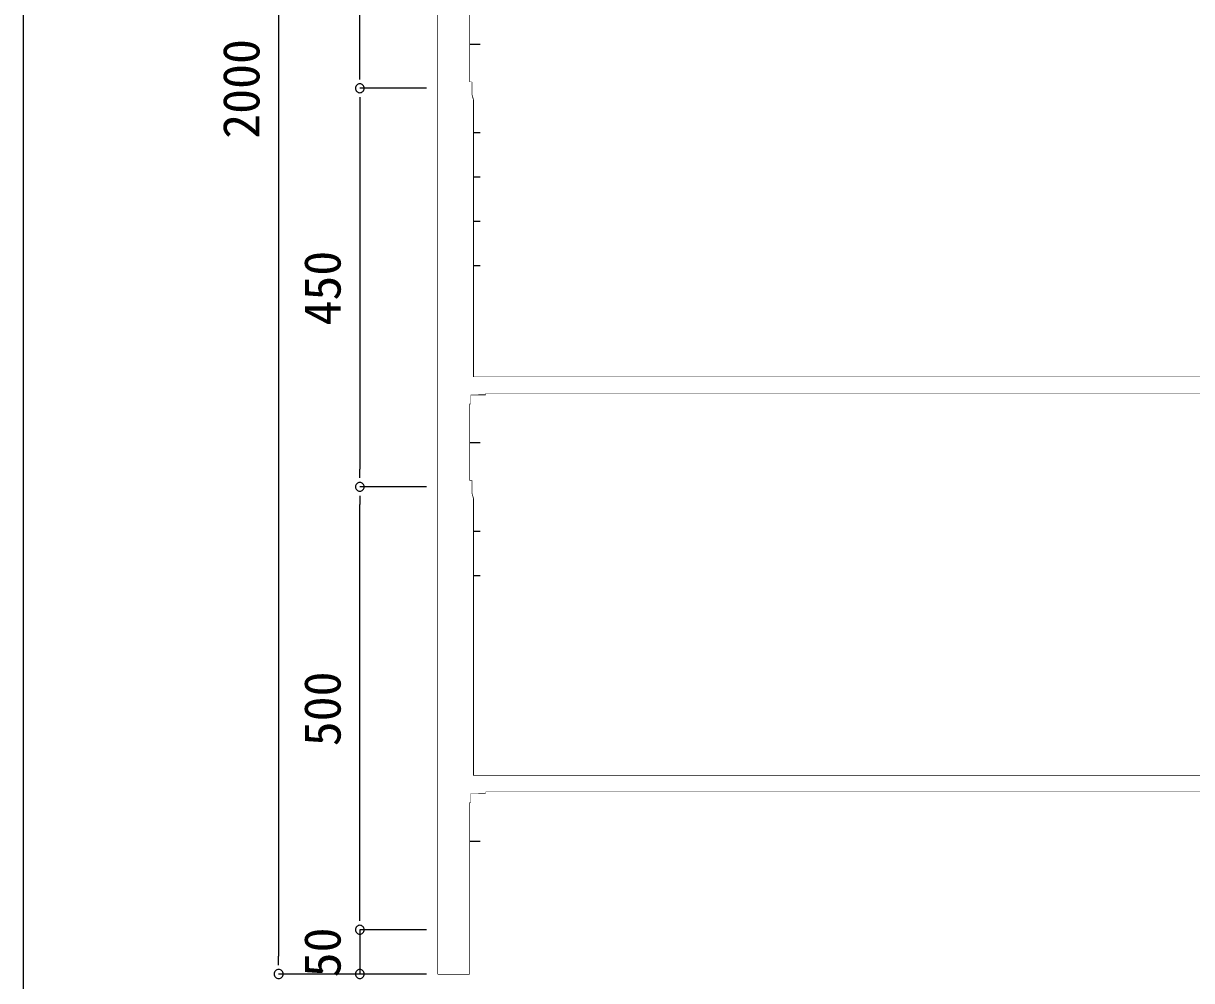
# Model space of a CAD drawing. Units: millimetres, scale not verified. Extents: x -4205 to 4205, y -2975 to 2975.
# Drawn here: x -3950 to -2632, y -1763 to -682 of the extents above; entities that cross this region are included whole.
import ezdxf
from ezdxf.enums import TextEntityAlignment as Align

# ---------------------------------------------------------------- set-up
doc = ezdxf.new("R2010")
doc.units = ezdxf.units.MM
doc.header["$LTSCALE"] = 20
for name, color, linetype in [('0-0', 7, 'Continuous'), ('0-1', 3, 'Continuous'), ('0-2', 7, 'Continuous')]:
    doc.layers.add(name, color=color, linetype=linetype)
doc.styles.add('ＭＳ ゴシック', font='')
doc.styles.get('ＭＳ ゴシック').set_extended_font_data('MS Gothic')

msp = doc.modelspace()

# ---------------------------------------------------------------- linework, layer by layer
at = {"layer": '0-0'}
for p, q in [((-3459.52, -705.66), (-3434.52, -705.66)), ((-3459.52, -805.67), (-3434.52, -805.67)), ((-3459.52, -855.68), (-3434.52, -855.68)), ((-3459.52, -905.68), (-3434.52, -905.68)), ((-3459.52, -955.69), (-3434.52, -955.69)), ((-3459.52, -1155.7), (-3434.52, -1155.7)), ((-3459.52, -1255.71), (-3434.52, -1255.71)), ((-3459.52, -1305.71), (-3434.52, -1305.71)), ((-3459.52, -1605.74), (-3434.52, -1605.74))]:
    msp.add_line(p, q, dxfattribs=at)
for points in [[(-3950, 2750), (3950, 2750), (3950, -2750), (-3950, -2750)], [(-3482.02, 244.4), (-3481.02, 244.4), (-3481.02, -1755.6), (-3482.02, -1755.6)], [(-3481.02, 244.4), (-3448.02, 244.4), (-3448.02, -1755.6), (-3481.02, -1755.6)], [(-3448.02, 244.4), (-3447.02, 244.4), (-3447.02, -1755.6), (-3448.02, -1755.6)], [(-3446.77, -748.52), (-3444.27, -748.52), (-3444.27, -762.76), (-3442.52, -769.07), (-3442.52, -1081.6), (-3448.52, -1081.6), (-3448.52, -769.07), (-3446.77, -762.76)], [(-3464.52, -759.6), (-3467.35, -758.42), (-3468.52, -755.6), (-3467.35, -752.77), (-3464.52, -751.6), (-3461.7, -752.77), (-3460.52, -755.6), (-3461.7, -758.42)], [(-3462.52, -1081.6), (-2562.52, -1081.6), (-2562.52, -1099.6), (-3462.52, -1099.6)], [(-3450.02, -1087.6), (-3441.02, -1087.6), (-3441.02, -1099.6), (-3450.02, -1099.6)], [(-3454.52, -1099.6), (-3436.52, -1099.6), (-3436.52, -1101.6), (-3454.52, -1101.6)], [(-3428.52, -1099.6), (-3447.02, -1099.6), (-3447.02, -1111.6), (-3445.42, -1111.6), (-3445.42, -1101.2), (-3428.52, -1101.2)], [(-3446.77, -1198.52), (-3444.27, -1198.52), (-3444.27, -1212.76), (-3442.52, -1219.07), (-3442.52, -1531.6), (-3448.52, -1531.6), (-3448.52, -1219.07), (-3446.77, -1212.76)], [(-3462.52, -1209.06), (-3465.56, -1209.46), (-3467.99, -1207.6), (-3468.39, -1204.56), (-3466.52, -1202.13), (-3463.49, -1201.73), (-3461.06, -1203.6), (-3460.66, -1206.63)], [(-3462.52, -1531.6), (-2562.52, -1531.6), (-2562.52, -1549.6), (-3462.52, -1549.6)], [(-3450.02, -1537.6), (-3441.02, -1537.6), (-3441.02, -1549.6), (-3450.02, -1549.6)], [(-3454.52, -1549.6), (-3436.52, -1549.6), (-3436.52, -1551.6), (-3454.52, -1551.6)], [(-3428.52, -1549.6), (-3447.02, -1549.6), (-3447.02, -1561.6), (-3445.42, -1561.6), (-3445.42, -1551.2), (-3428.52, -1551.2)], [(-3462.52, -1709.06), (-3465.56, -1709.46), (-3467.99, -1707.6), (-3468.39, -1704.56), (-3466.52, -1702.13), (-3463.49, -1701.73), (-3461.06, -1703.6), (-3460.66, -1706.63)]]:
    msp.add_lwpolyline(points, close=True, dxfattribs=at)
for points in [[(-3448.52, -1081.6), (-3448.52, -1093.6), (-3442.52, -1093.6), (-3442.52, -1081.6)], [(-3448.52, -1531.6), (-3448.52, -1543.6), (-3442.52, -1543.6), (-3442.52, -1531.6)]]:
    msp.add_lwpolyline(points, dxfattribs=at)
at = {"layer": '0-1'}
for p, q in [((-3661.96, 224.4), (-3661.96, -1735.6)), ((-3570.38, -735.6), (-3570.38, -325.6)), ((-3495.27, -755.6), (-3570.38, -755.6)), ((-3495.27, -755.6), (-3570.38, -755.6)), ((-3570.38, -775.6), (-3570.38, -1185.6)), ((-3495.27, -1205.6), (-3570.38, -1205.6)), ((-3495.27, -1205.6), (-3570.38, -1205.6)), ((-3570.38, -1685.6), (-3570.38, -1225.6)), ((-3570.38, -1685.6), (-3570.38, -1665.6)), ((-3495.27, -1705.6), (-3570.38, -1705.6)), ((-3495.27, -1705.6), (-3570.38, -1705.6)), ((-3570.38, -1705.6), (-3570.38, -1755.6)), ((-3512.77, -1755.6), (-3661.96, -1755.6)), ((-3516.25, -1755.6), (-3661.96, -1755.6)), ((-3495.27, -1755.6), (-3570.38, -1755.6))]:
    msp.add_line(p, q, dxfattribs=at)
at = {"layer": '0-2', "color": 3}
for p, q in [((-3570.38, -745.6), (-3570.38, -735.6)), ((-3570.38, -765.6), (-3570.38, -775.6)), ((-3570.38, -1195.6), (-3570.38, -1185.6)), ((-3570.38, -1215.6), (-3570.38, -1225.6)), ((-3570.38, -1695.6), (-3570.38, -1685.6)), ((-3570.38, -1695.6), (-3570.38, -1685.6)), ((-3661.96, -1745.6), (-3661.96, -1735.6))]:
    msp.add_line(p, q, dxfattribs=at)
at = {"layer": '0-2'}
for points in [[(-3570.38, -750.6), (-3571.36, -750.69), (-3572.3, -750.98), (-3573.16, -751.44), (-3573.92, -752.06), (-3574.54, -752.82), (-3575, -753.68), (-3575.29, -754.62), (-3575.38, -755.6), (-3575.29, -756.57), (-3575, -757.51), (-3574.54, -758.37), (-3573.92, -759.13), (-3573.16, -759.75), (-3572.3, -760.22), (-3571.36, -760.5), (-3570.38, -760.6), (-3569.41, -760.5), (-3568.47, -760.22), (-3567.61, -759.75), (-3566.85, -759.13), (-3566.23, -758.37), (-3565.76, -757.51), (-3565.48, -756.57), (-3565.38, -755.6), (-3565.48, -754.62), (-3565.76, -753.68), (-3566.23, -752.82), (-3566.85, -752.06), (-3567.61, -751.44), (-3568.47, -750.98), (-3569.41, -750.69)], [(-3570.38, -760.6), (-3569.41, -760.5), (-3568.47, -760.22), (-3567.61, -759.75), (-3566.85, -759.13), (-3566.23, -758.37), (-3565.76, -757.51), (-3565.48, -756.57), (-3565.38, -755.6), (-3565.48, -754.62), (-3565.76, -753.68), (-3566.23, -752.82), (-3566.85, -752.06), (-3567.61, -751.44), (-3568.47, -750.98), (-3569.41, -750.69), (-3570.38, -750.6), (-3571.36, -750.69), (-3572.3, -750.98), (-3573.16, -751.44), (-3573.92, -752.06), (-3574.54, -752.82), (-3575, -753.68), (-3575.29, -754.62), (-3575.38, -755.6), (-3575.29, -756.57), (-3575, -757.51), (-3574.54, -758.37), (-3573.92, -759.13), (-3573.16, -759.75), (-3572.3, -760.22), (-3571.36, -760.5)], [(-3570.38, -1200.6), (-3571.36, -1200.69), (-3572.3, -1200.98), (-3573.16, -1201.44), (-3573.92, -1202.06), (-3574.54, -1202.82), (-3575, -1203.68), (-3575.29, -1204.62), (-3575.38, -1205.6), (-3575.29, -1206.57), (-3575, -1207.51), (-3574.54, -1208.37), (-3573.92, -1209.13), (-3573.16, -1209.75), (-3572.3, -1210.22), (-3571.36, -1210.5), (-3570.38, -1210.6), (-3569.41, -1210.5), (-3568.47, -1210.22), (-3567.61, -1209.75), (-3566.85, -1209.13), (-3566.23, -1208.37), (-3565.76, -1207.51), (-3565.48, -1206.57), (-3565.38, -1205.6), (-3565.48, -1204.62), (-3565.76, -1203.68), (-3566.23, -1202.82), (-3566.85, -1202.06), (-3567.61, -1201.44), (-3568.47, -1200.98), (-3569.41, -1200.69)], [(-3570.38, -1210.6), (-3569.41, -1210.5), (-3568.47, -1210.22), (-3567.61, -1209.75), (-3566.85, -1209.13), (-3566.23, -1208.37), (-3565.76, -1207.51), (-3565.48, -1206.57), (-3565.38, -1205.6), (-3565.48, -1204.62), (-3565.76, -1203.68), (-3566.23, -1202.82), (-3566.85, -1202.06), (-3567.61, -1201.44), (-3568.47, -1200.98), (-3569.41, -1200.69), (-3570.38, -1200.6), (-3571.36, -1200.69), (-3572.3, -1200.98), (-3573.16, -1201.44), (-3573.92, -1202.06), (-3574.54, -1202.82), (-3575, -1203.68), (-3575.29, -1204.62), (-3575.38, -1205.6), (-3575.29, -1206.57), (-3575, -1207.51), (-3574.54, -1208.37), (-3573.92, -1209.13), (-3573.16, -1209.75), (-3572.3, -1210.22), (-3571.36, -1210.5)], [(-3570.38, -1700.6), (-3571.36, -1700.69), (-3572.3, -1700.98), (-3573.16, -1701.44), (-3573.92, -1702.06), (-3574.54, -1702.82), (-3575, -1703.68), (-3575.29, -1704.62), (-3575.38, -1705.6), (-3575.29, -1706.57), (-3575, -1707.51), (-3574.54, -1708.37), (-3573.92, -1709.13), (-3573.16, -1709.75), (-3572.3, -1710.22), (-3571.36, -1710.5), (-3570.38, -1710.6), (-3569.41, -1710.5), (-3568.47, -1710.22), (-3567.61, -1709.75), (-3566.85, -1709.13), (-3566.23, -1708.37), (-3565.76, -1707.51), (-3565.48, -1706.57), (-3565.38, -1705.6), (-3565.48, -1704.62), (-3565.76, -1703.68), (-3566.23, -1702.82), (-3566.85, -1702.06), (-3567.61, -1701.44), (-3568.47, -1700.98), (-3569.41, -1700.69)], [(-3570.38, -1700.6), (-3571.36, -1700.69), (-3572.3, -1700.98), (-3573.16, -1701.44), (-3573.92, -1702.06), (-3574.54, -1702.82), (-3575, -1703.68), (-3575.29, -1704.62), (-3575.38, -1705.6), (-3575.29, -1706.57), (-3575, -1707.51), (-3574.54, -1708.37), (-3573.92, -1709.13), (-3573.16, -1709.75), (-3572.3, -1710.22), (-3571.36, -1710.5), (-3570.38, -1710.6), (-3569.41, -1710.5), (-3568.47, -1710.22), (-3567.61, -1709.75), (-3566.85, -1709.13), (-3566.23, -1708.37), (-3565.76, -1707.51), (-3565.48, -1706.57), (-3565.38, -1705.6), (-3565.48, -1704.62), (-3565.76, -1703.68), (-3566.23, -1702.82), (-3566.85, -1702.06), (-3567.61, -1701.44), (-3568.47, -1700.98), (-3569.41, -1700.69)], [(-3661.96, -1750.6), (-3662.93, -1750.69), (-3663.87, -1750.98), (-3664.73, -1751.44), (-3665.49, -1752.06), (-3666.11, -1752.82), (-3666.58, -1753.68), (-3666.86, -1754.62), (-3666.96, -1755.6), (-3666.86, -1756.57), (-3666.58, -1757.51), (-3666.11, -1758.37), (-3665.49, -1759.13), (-3664.73, -1759.75), (-3663.87, -1760.22), (-3662.93, -1760.5), (-3661.96, -1760.6), (-3660.98, -1760.5), (-3660.04, -1760.22), (-3659.18, -1759.75), (-3658.42, -1759.13), (-3657.8, -1758.37), (-3657.34, -1757.51), (-3657.05, -1756.57), (-3656.96, -1755.6), (-3657.05, -1754.62), (-3657.34, -1753.68), (-3657.8, -1752.82), (-3658.42, -1752.06), (-3659.18, -1751.44), (-3660.04, -1750.98), (-3660.98, -1750.69)], [(-3661.96, -1760.6), (-3660.98, -1760.5), (-3660.04, -1760.22), (-3659.18, -1759.75), (-3658.42, -1759.13), (-3657.8, -1758.37), (-3657.34, -1757.51), (-3657.05, -1756.57), (-3656.96, -1755.6), (-3657.05, -1754.62), (-3657.34, -1753.68), (-3657.8, -1752.82), (-3658.42, -1752.06), (-3659.18, -1751.44), (-3660.04, -1750.98), (-3660.98, -1750.69), (-3661.96, -1750.6), (-3662.93, -1750.69), (-3663.87, -1750.98), (-3664.73, -1751.44), (-3665.49, -1752.06), (-3666.11, -1752.82), (-3666.58, -1753.68), (-3666.86, -1754.62), (-3666.96, -1755.6), (-3666.86, -1756.57), (-3666.58, -1757.51), (-3666.11, -1758.37), (-3665.49, -1759.13), (-3664.73, -1759.75), (-3663.87, -1760.22), (-3662.93, -1760.5)], [(-3570.38, -1760.6), (-3569.41, -1760.5), (-3568.47, -1760.22), (-3567.61, -1759.75), (-3566.85, -1759.13), (-3566.23, -1758.37), (-3565.76, -1757.51), (-3565.48, -1756.57), (-3565.38, -1755.6), (-3565.48, -1754.62), (-3565.76, -1753.68), (-3566.23, -1752.82), (-3566.85, -1752.06), (-3567.61, -1751.44), (-3568.47, -1750.98), (-3569.41, -1750.69), (-3570.38, -1750.6), (-3571.36, -1750.69), (-3572.3, -1750.98), (-3573.16, -1751.44), (-3573.92, -1752.06), (-3574.54, -1752.82), (-3575, -1753.68), (-3575.29, -1754.62), (-3575.38, -1755.6), (-3575.29, -1756.57), (-3575, -1757.51), (-3574.54, -1758.37), (-3573.92, -1759.13), (-3573.16, -1759.75), (-3572.3, -1760.22), (-3571.36, -1760.5)]]:
    msp.add_lwpolyline(points, close=True, dxfattribs=at)

# ---------------------------------------------------------------- texts
at = {"layer": '0-1', "color": 7, "style": 'ＭＳ ゴシック'}
for s, p in [('2000', (-3671.22, -812.61)), ('450', (-3579.64, -1023.49)), ('500', (-3579.64, -1498.49)), ('50', (-3579.64, -1759.38))]:
    msp.add_text(s, height=41.38, rotation=90, dxfattribs=at).set_placement(p, align=Align.BOTTOM_LEFT)

# ---------------------------------------------------------------- next in the draw order: wipeouts: each hides what was drawn before it
msp.add_wipeout([(-3482.02, -1755.6), (-3481.02, 244.4), (-3481.02, -1755.6), (-3481.02, -1755.6)])

# ---------------------------------------------------------------- next in the draw order: wipeouts: each hides what was drawn before it
msp.add_wipeout([(-3482.02, 244.4), (-3481.02, 244.4), (-3482.02, -1755.6), (-3482.02, -1755.6)])

# ---------------------------------------------------------------- next in the draw order: wipeouts: each hides what was drawn before it
msp.add_wipeout([(-3481.02, -1755.6), (-3448.02, 244.4), (-3448.02, -1755.6), (-3448.02, -1755.6)])

# ---------------------------------------------------------------- next in the draw order: wipeouts: each hides what was drawn before it
msp.add_wipeout([(-3481.02, 244.4), (-3448.02, 244.4), (-3481.02, -1755.6), (-3481.02, -1755.6)])

# ---------------------------------------------------------------- next in the draw order: wipeouts: each hides what was drawn before it
for points in [[(-3448.02, -1755.6), (-3447.02, 244.4), (-3447.02, -1755.6), (-3447.02, -1755.6)], [(-3461.7, -752.77), (-3460.52, -755.6), (-3461.7, -758.42), (-3461.7, -758.42)], [(-3462.52, -1209.06), (-3461.06, -1203.6), (-3460.66, -1206.63), (-3460.66, -1206.63)], [(-3462.52, -1709.06), (-3461.06, -1703.6), (-3460.66, -1706.63), (-3460.66, -1706.63)]]:
    msp.add_wipeout(points)

# ---------------------------------------------------------------- next in the draw order: wipeouts: each hides what was drawn before it
for points in [[(-3448.02, 244.4), (-3447.02, 244.4), (-3448.02, -1755.6), (-3448.02, -1755.6)], [(-3464.52, -759.6), (-3461.7, -752.77), (-3461.7, -758.42), (-3461.7, -758.42)], [(-3462.52, -1209.06), (-3460.66, -1206.63), (-3460.66, -1206.63), (-3460.66, -1206.63)], [(-3462.52, -1709.06), (-3460.66, -1706.63), (-3460.66, -1706.63), (-3460.66, -1706.63)]]:
    msp.add_wipeout(points)

# ---------------------------------------------------------------- next in the draw order: wipeouts: each hides what was drawn before it
for points in [[(-3464.52, -759.6), (-3461.7, -758.42), (-3461.7, -758.42), (-3461.7, -758.42)], [(-3462.52, -1099.6), (-2562.52, -1081.6), (-2562.52, -1099.6), (-2562.52, -1099.6)], [(-3463.49, -1201.73), (-3461.06, -1203.6), (-3462.52, -1209.06), (-3462.52, -1209.06)], [(-3462.52, -1549.6), (-2562.52, -1531.6), (-2562.52, -1549.6), (-2562.52, -1549.6)], [(-3463.49, -1701.73), (-3461.06, -1703.6), (-3462.52, -1709.06), (-3462.52, -1709.06)]]:
    msp.add_wipeout(points)

# ---------------------------------------------------------------- next in the draw order: wipeouts: each hides what was drawn before it
for points in [[(-3464.52, -751.6), (-3461.7, -752.77), (-3464.52, -759.6), (-3464.52, -759.6)], [(-3462.52, -1081.6), (-2562.52, -1081.6), (-3462.52, -1099.6), (-3462.52, -1099.6)], [(-3465.56, -1209.46), (-3463.49, -1201.73), (-3462.52, -1209.06), (-3462.52, -1209.06)], [(-3462.52, -1531.6), (-2562.52, -1531.6), (-3462.52, -1549.6), (-3462.52, -1549.6)], [(-3465.56, -1709.46), (-3463.49, -1701.73), (-3462.52, -1709.06), (-3462.52, -1709.06)]]:
    msp.add_wipeout(points)

# ---------------------------------------------------------------- next in the draw order: linework, layer by layer
at = {"layer": '0-0'}
for points in [[(-3462.52, -1081.6), (-2562.52, -1081.6), (-2562.52, -1081.6)], [(-3428.52, -1099.6), (-3428.52, -1101.2), (-3428.52, -1101.2)], [(-3462.52, -1531.6), (-2562.52, -1531.6), (-2562.52, -1531.6)], [(-3428.52, -1549.6), (-3428.52, -1551.2), (-3428.52, -1551.2)]]:
    msp.add_solid(points, dxfattribs=at)

# ---------------------------------------------------------------- next in the draw order: wipeouts: each hides what was drawn before it
for points in [[(-3467.35, -758.42), (-3464.52, -751.6), (-3464.52, -759.6), (-3464.52, -759.6)], [(-3466.52, -1202.13), (-3463.49, -1201.73), (-3465.56, -1209.46), (-3465.56, -1209.46)], [(-3466.52, -1702.13), (-3463.49, -1701.73), (-3465.56, -1709.46), (-3465.56, -1709.46)]]:
    msp.add_wipeout(points)

# ---------------------------------------------------------------- next in the draw order: wipeouts: each hides what was drawn before it
for points in [[(-3467.35, -752.77), (-3464.52, -751.6), (-3467.35, -758.42), (-3467.35, -758.42)], [(-3444.27, -762.76), (-3442.52, -769.07), (-3442.52, -1081.6), (-3442.52, -1081.6)], [(-3445.42, -1101.2), (-3428.52, -1101.2), (-3428.52, -1099.6), (-3428.52, -1099.6)], [(-3467.99, -1207.6), (-3466.52, -1202.13), (-3465.56, -1209.46), (-3465.56, -1209.46)], [(-3444.27, -1212.76), (-3442.52, -1219.07), (-3442.52, -1531.6), (-3442.52, -1531.6)], [(-3445.42, -1551.2), (-3428.52, -1551.2), (-3428.52, -1549.6), (-3428.52, -1549.6)], [(-3467.99, -1707.6), (-3466.52, -1702.13), (-3465.56, -1709.46), (-3465.56, -1709.46)]]:
    msp.add_wipeout(points)

# ---------------------------------------------------------------- next in the draw order: wipeouts: each hides what was drawn before it
for points in [[(-3468.52, -755.6), (-3467.35, -752.77), (-3467.35, -758.42), (-3467.35, -758.42)], [(-3446.77, -762.76), (-3444.27, -762.76), (-3442.52, -1081.6), (-3442.52, -1081.6)], [(-3447.02, -1099.6), (-3445.42, -1101.2), (-3428.52, -1099.6), (-3428.52, -1099.6)], [(-3468.39, -1204.56), (-3466.52, -1202.13), (-3467.99, -1207.6), (-3467.99, -1207.6)], [(-3446.77, -1212.76), (-3444.27, -1212.76), (-3442.52, -1531.6), (-3442.52, -1531.6)], [(-3447.02, -1549.6), (-3445.42, -1551.2), (-3428.52, -1549.6), (-3428.52, -1549.6)], [(-3468.39, -1704.56), (-3466.52, -1702.13), (-3467.99, -1707.6), (-3467.99, -1707.6)]]:
    msp.add_wipeout(points)

# ---------------------------------------------------------------- next in the draw order: wipeouts: each hides what was drawn before it
for points in [[(-3446.77, -762.76), (-3444.27, -748.52), (-3444.27, -762.76), (-3444.27, -762.76)], [(-3447.02, -1111.6), (-3445.42, -1111.6), (-3445.42, -1101.2), (-3445.42, -1101.2)], [(-3446.77, -1212.76), (-3444.27, -1198.52), (-3444.27, -1212.76), (-3444.27, -1212.76)], [(-3447.02, -1561.6), (-3445.42, -1561.6), (-3445.42, -1551.2), (-3445.42, -1551.2)]]:
    msp.add_wipeout(points)

# ---------------------------------------------------------------- next in the draw order: wipeouts: each hides what was drawn before it
for points in [[(-3446.77, -748.52), (-3444.27, -748.52), (-3446.77, -762.76), (-3446.77, -762.76)], [(-3447.02, -1099.6), (-3447.02, -1111.6), (-3445.42, -1101.2), (-3445.42, -1101.2)], [(-3446.77, -1198.52), (-3444.27, -1198.52), (-3446.77, -1212.76), (-3446.77, -1212.76)], [(-3447.02, -1549.6), (-3447.02, -1561.6), (-3445.42, -1551.2), (-3445.42, -1551.2)]]:
    msp.add_wipeout(points)

# ---------------------------------------------------------------- next in the draw order: linework, layer by layer
for points in [[(-3446.77, -748.52), (-3446.77, -762.76), (-3446.77, -762.76)], [(-3446.77, -1198.52), (-3446.77, -1212.76), (-3446.77, -1212.76)]]:
    msp.add_solid(points, dxfattribs=at)

# ---------------------------------------------------------------- next in the draw order: wipeouts: each hides what was drawn before it
for points in [[(-3454.52, -1101.6), (-3436.52, -1099.6), (-3436.52, -1101.6), (-3436.52, -1101.6)], [(-3454.52, -1551.6), (-3436.52, -1549.6), (-3436.52, -1551.6), (-3436.52, -1551.6)]]:
    msp.add_wipeout(points)

# ---------------------------------------------------------------- next in the draw order: wipeouts: each hides what was drawn before it
for points in [[(-3448.52, -1081.6), (-3446.77, -762.76), (-3442.52, -1081.6), (-3442.52, -1081.6)], [(-3454.52, -1099.6), (-3436.52, -1099.6), (-3454.52, -1101.6), (-3454.52, -1101.6)], [(-3448.52, -1531.6), (-3446.77, -1212.76), (-3442.52, -1531.6), (-3442.52, -1531.6)], [(-3454.52, -1549.6), (-3436.52, -1549.6), (-3454.52, -1551.6), (-3454.52, -1551.6)]]:
    msp.add_wipeout(points)

# ---------------------------------------------------------------- next in the draw order: linework, layer by layer
for points in [[(-3454.52, -1099.6), (-3436.52, -1099.6), (-3436.52, -1099.6)], [(-3454.52, -1549.6), (-3436.52, -1549.6), (-3436.52, -1549.6)]]:
    msp.add_solid(points, dxfattribs=at)

# ---------------------------------------------------------------- next in the draw order: wipeouts: each hides what was drawn before it
for points in [[(-3448.52, -769.07), (-3446.77, -762.76), (-3448.52, -1081.6), (-3448.52, -1081.6)], [(-3448.52, -1219.07), (-3446.77, -1212.76), (-3448.52, -1531.6), (-3448.52, -1531.6)]]:
    msp.add_wipeout(points)

doc.saveas('drawing.dxf')
